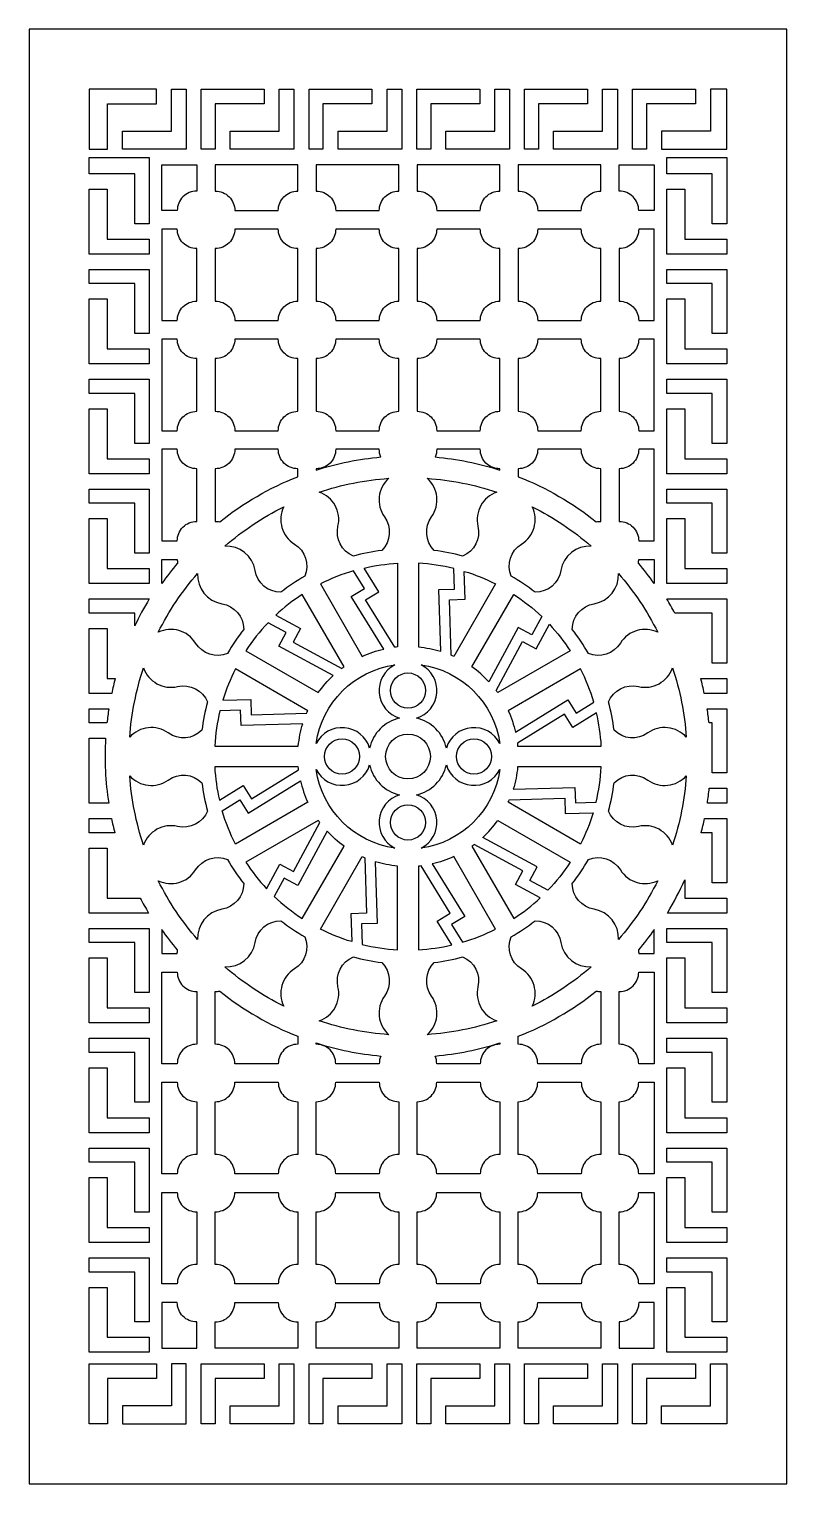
# Model space of a CAD drawing. Extents: x 71 to 290, y 61 to 482.
import ezdxf

# ---------------------------------------------------------------- set-up
doc = ezdxf.new("R2010")
doc.units = 0
doc.layers.add('DEFAULT', color=7, linetype='CONTINUOUS')

msp = doc.modelspace()

# ---------------------------------------------------------------- linework, layer by layer
at = {"layer": 'DEFAULT'}
for points in [[(71.29, 61.07), (290.41, 61.07), (290.41, 481.87), (71.29, 481.87)], [(88.67, 464.49), (88.67, 447.11), (93.92, 447.11), (93.92, 460.27), (108.09, 460.27), (108.09, 464.49)], [(116.7, 447.11), (98.28, 447.11), (98.28, 452.33), (112.44, 452.33), (112.44, 464.49), (116.7, 464.49)], [(121.05, 464.49), (139.26, 464.49), (139.26, 460.27), (125.09, 460.27), (125.09, 447.11), (121.05, 447.11)], [(147.87, 447.11), (129.45, 447.11), (129.45, 452.33), (143.62, 452.33), (143.62, 464.49), (147.87, 464.49)], [(170.43, 464.49), (170.43, 460.27), (156.27, 460.27), (156.27, 447.11), (152.23, 447.11), (152.23, 464.49)], [(179.04, 447.11), (160.62, 447.11), (160.62, 452.33), (174.79, 452.33), (174.79, 464.49), (179.04, 464.49)], [(183.4, 447.11), (183.4, 464.49), (201.6, 464.49), (201.6, 460.27), (187.44, 460.27), (187.44, 447.11)], [(210.22, 447.11), (191.79, 447.11), (191.79, 452.33), (205.96, 452.33), (205.96, 464.49), (210.22, 464.49)], [(232.78, 464.49), (232.78, 460.27), (218.61, 460.27), (218.61, 447.11), (214.57, 447.11), (214.57, 464.49)], [(237.13, 464.49), (241.39, 464.49), (241.39, 447.11), (222.97, 447.11), (222.97, 452.33), (237.13, 452.33)], [(245.74, 464.49), (263.95, 464.49), (263.95, 460.27), (249.78, 460.27), (249.78, 447.11), (245.74, 447.11)], [(254.14, 447.11), (273.04, 447.11), (273.04, 464.49), (268.3, 464.49), (268.3, 452.33), (254.14, 452.33)], [(88.67, 444.75), (106.05, 444.75), (106.05, 425.57), (101.82, 425.57), (101.82, 440), (88.67, 440)], [(273.04, 425.57), (268.81, 425.57), (268.81, 440), (255.66, 440), (255.66, 444.75), (273.04, 444.75)], [(88.67, 435.57), (93.88, 435.57), (93.88, 421.13), (106.05, 421.13), (106.05, 416.79), (88.67, 416.79)], [(255.66, 435.57), (260.87, 435.57), (260.87, 421.13), (273.04, 421.13), (273.04, 416.79), (255.66, 416.79)], [(88.67, 412.36), (106.05, 412.36), (106.05, 393.8), (101.82, 393.8), (101.82, 408.24), (88.67, 408.24)], [(255.66, 412.36), (273.04, 412.36), (273.04, 393.8), (268.81, 393.8), (268.81, 408.24), (255.66, 408.24)], [(88.67, 403.8), (93.88, 403.8), (93.88, 389.36), (106.05, 389.36), (106.05, 385.03), (88.67, 385.03)], [(255.66, 403.8), (260.87, 403.8), (260.87, 389.36), (273.04, 389.36), (273.04, 385.03), (255.66, 385.03)], [(88.67, 380.59), (106.05, 380.59), (106.05, 362.04), (101.82, 362.04), (101.82, 376.47), (88.67, 376.47)], [(255.66, 380.59), (273.04, 380.59), (273.04, 362.04), (268.81, 362.04), (268.81, 376.47), (255.66, 376.47)], [(88.67, 372.03), (93.88, 372.03), (93.88, 357.6), (106.05, 357.6), (106.05, 353.26), (88.67, 353.26)], [(255.66, 372.03), (260.87, 372.03), (260.87, 357.6), (273.04, 357.6), (273.04, 353.26), (255.66, 353.26)], [(88.67, 348.82), (106.05, 348.82), (106.05, 330.27), (101.82, 330.27), (101.82, 344.71), (88.67, 344.71)], [(255.66, 348.82), (273.04, 348.82), (273.04, 330.27), (268.81, 330.27), (268.81, 344.71), (255.66, 344.71)], [(88.67, 340.27), (93.88, 340.27), (93.88, 325.83), (106.05, 325.83), (106.05, 321.49), (88.67, 321.49)], [(255.66, 340.27), (260.87, 340.27), (260.87, 325.83), (273.04, 325.83), (273.04, 321.49), (255.66, 321.49)], [(88.67, 221.76), (106.05, 221.76), (106.05, 203.2), (101.82, 203.2), (101.82, 217.64), (88.67, 217.64)], [(255.66, 221.76), (273.04, 221.76), (273.04, 203.2), (268.81, 203.2), (268.81, 217.64), (255.66, 217.64)], [(88.67, 213.2), (93.88, 213.2), (93.88, 198.77), (106.05, 198.77), (106.05, 194.43), (88.67, 194.43)], [(255.66, 213.2), (260.87, 213.2), (260.87, 198.77), (273.04, 198.77), (273.04, 194.43), (255.66, 194.43)], [(88.67, 189.99), (106.05, 189.99), (106.05, 171.44), (101.82, 171.44), (101.82, 185.87), (88.67, 185.87)], [(255.66, 189.99), (273.04, 189.99), (273.04, 171.44), (268.81, 171.44), (268.81, 185.87), (255.66, 185.87)], [(88.67, 181.44), (93.88, 181.44), (93.88, 167), (106.05, 167), (106.05, 162.66), (88.67, 162.66)], [(255.66, 181.44), (260.87, 181.44), (260.87, 167), (273.04, 167), (273.04, 162.66), (255.66, 162.66)], [(88.67, 158.23), (106.05, 158.23), (106.05, 139.67), (101.82, 139.67), (101.82, 154.11), (88.67, 154.11)], [(255.66, 158.23), (273.04, 158.23), (273.04, 139.67), (268.81, 139.67), (268.81, 154.11), (255.66, 154.11)], [(88.67, 149.67), (93.88, 149.67), (93.88, 135.23), (106.05, 135.23), (106.05, 130.9), (88.67, 130.9)], [(255.66, 149.67), (260.87, 149.67), (260.87, 135.23), (273.04, 135.23), (273.04, 130.9), (255.66, 130.9)], [(88.67, 126.46), (106.05, 126.46), (106.05, 107.91), (101.82, 107.91), (101.82, 122.34), (88.67, 122.34)], [(255.66, 126.46), (273.04, 126.46), (273.04, 107.91), (268.81, 107.91), (268.81, 122.34), (255.66, 122.34)], [(88.67, 117.9), (93.88, 117.9), (93.88, 103.47), (106.05, 103.47), (106.05, 99.13), (88.67, 99.13)], [(255.66, 117.9), (260.87, 117.9), (260.87, 103.47), (273.04, 103.47), (273.04, 99.13), (255.66, 99.13)], [(93.92, 78.45), (88.67, 78.45), (88.67, 95.83), (108.09, 95.83), (108.09, 91.6), (93.92, 91.6)], [(112.44, 95.83), (112.44, 83.66), (98.28, 83.66), (98.28, 78.45), (116.7, 78.45), (116.7, 95.83)], [(139.26, 95.83), (139.26, 91.6), (125.09, 91.6), (125.09, 78.45), (121.05, 78.45), (121.05, 95.83)], [(147.87, 78.45), (129.45, 78.45), (129.45, 83.66), (143.62, 83.66), (143.62, 95.83), (147.87, 95.83)], [(170.43, 95.83), (170.43, 91.6), (156.27, 91.6), (156.27, 78.45), (152.23, 78.45), (152.23, 95.83)], [(179.04, 78.45), (160.62, 78.45), (160.62, 83.66), (174.79, 83.66), (174.79, 95.83), (179.04, 95.83)], [(183.4, 78.45), (183.4, 95.83), (201.6, 95.83), (201.6, 91.6), (187.44, 91.6), (187.44, 78.45)], [(210.22, 78.45), (191.79, 78.45), (191.79, 83.66), (205.96, 83.66), (205.96, 95.83), (210.22, 95.83)], [(232.78, 95.83), (232.78, 91.6), (218.61, 91.6), (218.61, 78.45), (214.57, 78.45), (214.57, 95.83)], [(237.13, 95.83), (241.39, 95.83), (241.39, 78.45), (222.97, 78.45), (222.97, 83.66), (237.13, 83.66)], [(245.74, 95.83), (263.95, 95.83), (263.95, 91.6), (249.78, 91.6), (249.78, 78.45), (245.74, 78.45)], [(254.14, 78.45), (254.14, 83.66), (268.3, 83.66), (268.3, 95.83), (273.04, 95.83), (273.04, 78.45)]]:
    msp.add_lwpolyline(points, close=True, dxfattribs=at)
for points in [[(119.76, 435.02, 0.414214), (114.13, 429.39), (109.67, 429.39), (109.67, 442.63), (119.76, 442.63)], [(143.34, 429.39, -0.414214), (148.97, 435.02), (148.97, 442.63), (125.12, 442.63), (125.12, 435.02, -0.414214), (130.76, 429.39)], [(172.54, 429.39, -0.414214), (178.17, 435.02), (178.17, 442.63), (154.33, 442.63), (154.33, 435.02, -0.414214), (159.96, 429.39)], [(183.53, 435.02, -0.414214), (189.16, 429.39), (201.74, 429.39, -0.414214), (207.38, 435.02), (207.38, 442.63), (183.53, 442.63)], [(212.74, 435.02, -0.414214), (218.37, 429.39), (230.95, 429.39, -0.414214), (236.58, 435.02), (236.58, 442.63), (212.74, 442.63)], [(247.57, 429.39, 0.414214), (241.94, 435.02), (241.94, 442.63), (252.03, 442.63), (252.03, 429.39)], [(114.13, 397.54, -0.414214), (119.76, 403.17), (119.76, 418.4, -0.414214), (114.13, 424.03), (109.67, 424.03), (109.67, 397.54)], [(148.97, 418.4, -0.414214), (143.34, 424.03), (130.76, 424.03, -0.414214), (125.12, 418.4), (125.12, 403.17, -0.414214), (130.76, 397.54), (143.34, 397.54, -0.414214), (148.97, 403.17)], [(178.17, 418.4, -0.414214), (172.54, 424.03), (159.96, 424.03, -0.414214), (154.33, 418.4), (154.33, 403.17, -0.414214), (159.96, 397.54), (172.54, 397.54, -0.414214), (178.17, 403.17)], [(189.16, 424.03, -0.414214), (183.53, 418.4), (183.53, 403.17, -0.414214), (189.16, 397.54), (201.74, 397.54, -0.414214), (207.38, 403.17), (207.38, 418.4, -0.414214), (201.74, 424.03)], [(218.37, 424.03, -0.414214), (212.74, 418.4), (212.74, 403.17, -0.414214), (218.37, 397.54), (230.95, 397.54, -0.414214), (236.58, 403.17), (236.58, 418.4, -0.414214), (230.95, 424.03)], [(247.57, 424.03, -0.414214), (241.94, 418.4), (241.94, 403.17, -0.414214), (247.57, 397.54), (252.03, 397.54), (252.03, 424.03)], [(114.13, 365.69, -0.414214), (119.76, 371.32), (119.76, 386.55, -0.414214), (114.13, 392.18), (109.67, 392.18), (109.67, 365.69)], [(148.97, 386.55, -0.414214), (143.34, 392.18), (130.76, 392.18, -0.414214), (125.12, 386.55), (125.12, 371.32, -0.414214), (130.76, 365.69), (143.34, 365.69, -0.414214), (148.97, 371.32)], [(178.17, 386.55, -0.414214), (172.54, 392.18), (159.96, 392.18, -0.414214), (154.33, 386.55), (154.33, 371.32, -0.414214), (159.96, 365.69), (172.54, 365.69, -0.414214), (178.17, 371.32)], [(189.16, 392.18, -0.414214), (183.53, 386.55), (183.53, 371.32, -0.414214), (189.16, 365.69), (201.74, 365.69, -0.414214), (207.38, 371.32), (207.38, 386.55, -0.414214), (201.74, 392.18)], [(218.37, 392.18, -0.414214), (212.74, 386.55), (212.74, 371.32, -0.414214), (218.37, 365.69), (230.95, 365.69, -0.414214), (236.58, 371.32), (236.58, 386.55, -0.414214), (230.95, 392.18)], [(247.57, 392.18, -0.414214), (241.94, 386.55), (241.94, 371.32, -0.414214), (247.57, 365.69), (252.03, 365.69), (252.03, 392.18)], [(119.76, 354.7, -0.414214), (114.13, 360.33), (109.67, 360.33), (109.67, 333.84), (114.13, 333.84, -0.414214), (119.76, 339.48)], [(148.97, 354.7, -0.414214), (143.34, 360.33), (130.76, 360.33, -0.414214), (125.12, 354.7), (125.12, 339.48, -0.057625), (126.41, 339.33, -0.07537), (148.97, 352.41)], [(172.54, 360.33), (159.96, 360.33, -0.414214), (154.33, 354.7), (154.33, 354.32, -0.054904), (173, 358.11, -0.101691)], [(189.16, 360.33, -0.101691), (188.71, 358.11, -0.054904), (207.38, 354.32), (207.38, 354.7, -0.414214), (201.74, 360.33)], [(218.37, 360.33, -0.414214), (212.74, 354.7), (212.74, 352.41, -0.07537), (235.29, 339.33, -0.057625), (236.58, 339.48), (236.58, 354.7, -0.414214), (230.95, 360.33)], [(247.57, 360.33, -0.414214), (241.94, 354.7), (241.94, 339.48, -0.414214), (247.57, 333.84), (252.03, 333.84), (252.03, 360.33)], [(175.29, 351.93, 0.384587), (174.05, 340.78, -0.367196), (173.27, 331.07, 0.034922), (165.05, 329.43, -0.367196), (160.61, 338.11, 0.384587), (155.19, 347.94, -0.063781)], [(206.51, 347.94, 0.384587), (201.09, 338.11, -0.367196), (196.65, 329.43, 0.034922), (188.43, 331.07, -0.367196), (187.65, 340.78, 0.384587), (186.41, 351.93, -0.063781)], [(144.92, 343.68, 0.384587), (148.05, 332.9, -0.367196), (151.04, 323.63, 0.034922), (144.07, 318.97, -0.367196), (136.65, 325.29, 0.384587), (127.88, 332.3, -0.063781)], [(233.82, 332.3, 0.384587), (225.05, 325.29, -0.367196), (217.63, 318.97, 0.034922), (210.66, 323.63, -0.367196), (213.66, 332.9, 0.384587), (216.78, 343.68, -0.063781)], [(114.13, 328.48, 0.047483), (114.23, 327.42, 0.021524), (109.67, 321.49), (109.67, 328.48)], [(247.47, 327.42, 0.047483), (247.57, 328.48), (252.03, 328.48), (252.03, 321.49, 0.021524)], [(120.03, 324.44, 0.384587), (127.03, 315.67, -0.367196), (133.35, 308.25, 0.034922), (128.69, 301.28, -0.367196), (119.42, 304.28, 0.384587), (108.64, 307.4, -0.063781)], [(155.52, 321.38), (167.61, 300.44, -0.051705), (173.84, 302.54), (164.46, 317.73), (168.27, 320.09), (165.13, 325.19, 0.046233)], [(168.18, 325.99, -0.043621), (177.83, 327.36), (177.83, 303.18, 0.006199), (177.05, 303.1), (168.61, 316.75), (172.43, 319.11)], [(183.87, 327.36), (183.87, 303.18, -0.051705), (190.31, 301.89), (189.78, 319.73), (194.27, 319.87), (194.09, 325.85, 0.046233)], [(193.37, 300.76), (192.89, 316.8), (197.38, 316.94), (197.14, 325.02, -0.043621), (206.18, 321.38), (194.09, 300.44, 0.006199)], [(253.06, 307.4, 0.384587), (242.28, 304.28, -0.367196), (233.01, 301.28, 0.034922), (228.35, 308.25, -0.367196), (234.67, 315.67, 0.384587), (241.68, 324.44, -0.063781)], [(101.82, 309.26), (101.82, 312.94), (88.67, 312.94), (88.67, 317.06), (106.05, 317.06, 0.025317)], [(162.38, 297.42), (150.29, 318.36, 0.043621), (142.62, 312.35), (149.74, 308.52), (147.61, 304.56), (161.74, 296.96, -0.006199)], [(199.32, 297.42), (211.41, 318.36, -0.046233), (219.51, 311.95), (216.67, 306.67), (212.72, 308.8), (204.26, 293.08, 0.051705)], [(255.66, 317.06), (273.04, 317.06), (273.04, 298.5), (268.81, 298.5), (268.81, 312.94), (258.02, 312.94, 0.013544)], [(95.17, 289.73), (88.67, 289.73), (88.67, 308.5), (93.88, 308.5), (93.88, 294.07), (96.21, 294.07, 0.012729)], [(133.96, 302.03), (154.9, 289.94, -0.051705), (159.24, 294.87), (143.52, 303.34), (145.65, 307.29), (140.37, 310.13, 0.046233)], [(227.74, 302.03), (206.81, 289.94, 0.006199), (206.34, 290.58), (213.95, 304.71), (217.9, 302.58), (221.73, 309.7, -0.043621)], [(104.39, 297.13, 0.384587), (114.22, 291.71, -0.367196), (122.89, 287.27, 0.034922), (121.26, 279.05, -0.367196), (111.54, 278.27, 0.384587), (100.39, 277.03, -0.063781)], [(151.88, 284.71), (130.94, 296.8, 0.043621), (127.3, 287.76), (135.39, 288), (135.52, 283.51), (151.56, 283.99, -0.006199)], [(177.08, 298.01, 0.675287), (178.4, 282.56, 0.292002), (169.76, 273.92, 0.675287), (154.32, 275.24, -0.333704)], [(183.3, 282.56, 0.675287), (184.62, 298.01, -0.333704), (207.39, 275.24, 0.675287), (191.94, 273.92, 0.292002)], [(230.76, 296.8), (209.83, 284.71, -0.051705), (211.93, 278.48), (227.11, 287.87), (229.47, 284.05), (234.57, 287.2, 0.046233)], [(261.32, 277.03, 0.384587), (250.16, 278.27, -0.367196), (240.45, 279.05, 0.034922), (238.81, 287.27, -0.367196), (247.49, 291.71, 0.384587), (257.32, 297.13, -0.063781)], [(265.49, 294.07), (273.04, 294.07), (273.04, 289.73), (266.53, 289.73, 0.012729)], [(93.79, 281.17), (88.67, 281.17), (88.67, 285.29), (94.35, 285.29, 0.011859)], [(124.96, 274.49), (149.14, 274.49, -0.051705), (150.43, 280.93), (132.59, 280.4), (132.46, 284.89), (126.47, 284.71, 0.046233)], [(212.56, 274.49), (236.74, 274.49, 0.043621), (235.37, 284.14), (228.49, 279.89), (226.13, 283.71), (212.48, 275.28, -0.006199)], [(267.36, 285.29), (273.04, 285.29), (273.04, 266.74), (268.81, 266.74), (268.81, 281.17), (267.91, 281.17, 0.011859)], [(94.3, 257.96), (88.67, 257.96), (88.67, 276.74), (93.41, 276.74, 0.053791)], [(100.39, 265.91, 0.384587), (111.54, 264.67, -0.367196), (121.26, 263.89, 0.034922), (122.89, 255.67, -0.367196), (114.22, 251.23, 0.384587), (104.39, 245.81, -0.063781)], [(149.22, 267.66, -0.006199), (149.14, 268.45), (124.96, 268.45, 0.043621), (126.33, 258.8), (133.21, 263.05), (135.57, 259.23)], [(154.32, 267.7, 0.675287), (169.76, 269.02, 0.292002), (178.4, 260.38, 0.675287), (177.08, 244.93, -0.333704)], [(191.94, 269.02, 0.675287), (207.39, 267.7, -0.333704), (184.62, 244.93, 0.675287), (183.3, 260.38, 0.292002)], [(236.74, 268.45), (212.56, 268.45, -0.051705), (211.27, 262.01), (229.11, 262.54), (229.25, 258.05), (235.24, 258.23, 0.046233)], [(257.32, 245.81, 0.384587), (247.49, 251.23, -0.367196), (238.81, 255.67, 0.034922), (240.45, 263.89, -0.367196), (250.16, 264.67, 0.384587), (261.32, 265.91, -0.063781)], [(151.88, 258.23), (130.94, 246.14, -0.046233), (127.14, 255.74), (132.23, 258.89), (134.59, 255.07), (149.78, 264.46, 0.051705)], [(267.97, 262.3), (273.04, 262.3), (273.04, 257.96), (267.41, 257.96, 0.012483)], [(230.76, 246.14), (209.83, 258.23, 0.006199), (210.15, 258.95), (226.19, 259.43), (226.32, 254.94), (234.4, 255.18, -0.043621)], [(96.07, 249.41), (88.67, 249.41), (88.67, 253.52), (95.11, 253.52, 0.01207)], [(154.9, 253), (133.96, 240.91, 0.043621), (139.97, 233.24), (143.81, 240.36), (147.76, 238.23), (155.36, 252.36, -0.006199)], [(206.81, 253), (227.74, 240.91, -0.046233), (221.33, 232.81), (216.06, 235.65), (218.18, 239.6), (202.46, 248.07, 0.051705)], [(266.6, 253.52), (273.04, 253.52), (273.04, 234.97), (268.81, 234.97), (268.81, 249.41), (265.63, 249.41, 0.01207)], [(150.29, 224.58), (162.38, 245.52, -0.051705), (157.45, 249.86), (148.98, 234.14), (145.03, 236.27), (142.2, 230.99, 0.046233)], [(105.86, 226.2), (88.67, 226.2), (88.67, 244.97), (93.88, 244.97), (93.88, 230.53), (103.4, 230.53, 0.014221)], [(199.96, 245.98, -0.006199), (199.32, 245.52), (211.41, 224.58, 0.043621), (219.08, 230.59), (211.96, 234.43), (214.09, 238.38)], [(108.64, 235.54, 0.384587), (119.42, 238.66, -0.367196), (128.69, 241.66, 0.034922), (133.35, 234.69, -0.367196), (127.03, 227.27, 0.384587), (120.03, 218.5, -0.063781)], [(155.52, 221.56), (167.61, 242.5, 0.006199), (168.33, 242.18), (168.81, 226.14), (164.33, 226), (164.57, 217.92, -0.043621)], [(177.83, 215.58), (177.83, 239.76, -0.051705), (171.39, 241.05), (171.92, 223.21), (167.44, 223.07), (167.61, 217.09, 0.046233)], [(206.18, 221.56), (194.09, 242.5, -0.051705), (187.87, 240.4), (197.25, 225.21), (193.43, 222.85), (196.58, 217.75, 0.046233)], [(241.68, 218.5, 0.384587), (234.67, 227.27, -0.367196), (228.35, 234.69, 0.034922), (233.01, 241.66, -0.367196), (242.28, 238.66, 0.384587), (253.06, 235.54, -0.063781)], [(183.87, 239.76), (183.87, 215.58, 0.043621), (193.52, 216.95), (189.27, 223.83), (193.09, 226.19), (184.66, 239.84, -0.006199)], [(260.87, 235.82), (260.87, 230.53), (273.04, 230.53), (273.04, 226.2), (255.85, 226.2, 0.03101)], [(127.88, 210.64, 0.384587), (136.65, 217.65, -0.367196), (144.07, 223.97, 0.034922), (151.04, 219.31, -0.367196), (148.05, 210.04, 0.384587), (144.92, 199.26, -0.063781)], [(216.78, 199.26, 0.384587), (213.66, 210.04, -0.367196), (210.66, 219.31, 0.034922), (217.63, 223.97, -0.367196), (225.05, 217.65, 0.384587), (233.82, 210.64, -0.063781)], [(114.13, 214.46, -0.047483), (114.23, 215.52, -0.021524), (109.67, 221.45), (109.67, 214.46)], [(247.47, 215.52, -0.047483), (247.57, 214.46), (252.03, 214.46), (252.03, 221.45, -0.021524)], [(155.19, 195, 0.384587), (160.61, 204.83, -0.367196), (165.05, 213.51, 0.034922), (173.27, 211.87, -0.367196), (174.05, 202.16, 0.384587), (175.29, 191.01, -0.063781)], [(186.41, 191.01, 0.384587), (187.65, 202.16, -0.367196), (188.43, 211.87, 0.034922), (196.65, 213.51, -0.367196), (201.09, 204.83, 0.384587), (206.51, 195, -0.063781)], [(119.76, 188.24, 0.414214), (114.13, 182.61), (109.67, 182.61), (109.67, 209.1), (114.13, 209.1, 0.414214), (119.76, 203.47)], [(247.57, 182.61, 0.414214), (241.94, 188.24), (241.94, 203.47, 0.414214), (247.57, 209.1), (252.03, 209.1), (252.03, 182.61)], [(148.97, 188.24, 0.414214), (143.34, 182.61), (130.76, 182.61, 0.414214), (125.12, 188.24), (125.12, 203.47, 0.057625), (126.41, 203.61, 0.07537), (148.97, 190.53)], [(218.37, 182.61, 0.414214), (212.74, 188.24), (212.74, 190.53, 0.07537), (235.29, 203.61, 0.057625), (236.58, 203.47), (236.58, 188.24, 0.414214), (230.95, 182.61)], [(172.54, 182.61), (159.96, 182.61, 0.414214), (154.33, 188.24), (154.33, 188.62, 0.054904), (173, 184.83, 0.101691)], [(189.16, 182.61, 0.101691), (188.71, 184.83, 0.054904), (207.38, 188.62), (207.38, 188.24, 0.414214), (201.74, 182.61)], [(114.13, 177.25, 0.414214), (119.76, 171.62), (119.76, 156.39, 0.414214), (114.13, 150.76), (109.67, 150.76), (109.67, 177.25)], [(148.97, 156.39, 0.414214), (143.34, 150.76), (130.76, 150.76, 0.414214), (125.12, 156.39), (125.12, 171.62, 0.414214), (130.76, 177.25), (143.34, 177.25, 0.414214), (148.97, 171.62)], [(178.17, 156.39, 0.414214), (172.54, 150.76), (159.96, 150.76, 0.414214), (154.33, 156.39), (154.33, 171.62, 0.414214), (159.96, 177.25), (172.54, 177.25, 0.414214), (178.17, 171.62)], [(189.16, 150.76, 0.414214), (183.53, 156.39), (183.53, 171.62, 0.414214), (189.16, 177.25), (201.74, 177.25, 0.414214), (207.38, 171.62), (207.38, 156.39, 0.414214), (201.74, 150.76)], [(218.37, 150.76, 0.414214), (212.74, 156.39), (212.74, 171.62, 0.414214), (218.37, 177.25), (230.95, 177.25, 0.414214), (236.58, 171.62), (236.58, 156.39, 0.414214), (230.95, 150.76)], [(247.57, 150.76, 0.414214), (241.94, 156.39), (241.94, 171.62, 0.414214), (247.57, 177.25), (252.03, 177.25), (252.03, 150.76)], [(114.13, 145.4, 0.414214), (119.76, 139.77), (119.76, 124.54, 0.414214), (114.13, 118.91), (109.67, 118.91), (109.67, 145.4)], [(148.97, 124.54, 0.414214), (143.34, 118.91), (130.76, 118.91, 0.414214), (125.12, 124.54), (125.12, 139.77, 0.414214), (130.76, 145.4), (143.34, 145.4, 0.414214), (148.97, 139.77)], [(178.17, 124.54, 0.414214), (172.54, 118.91), (159.96, 118.91, 0.414214), (154.33, 124.54), (154.33, 139.77, 0.414214), (159.96, 145.4), (172.54, 145.4, 0.414214), (178.17, 139.77)], [(189.16, 118.91, 0.414214), (183.53, 124.54), (183.53, 139.77, 0.414214), (189.16, 145.4), (201.74, 145.4, 0.414214), (207.38, 139.77), (207.38, 124.54, 0.414214), (201.74, 118.91)], [(218.37, 118.91, 0.414214), (212.74, 124.54), (212.74, 139.77, 0.414214), (218.37, 145.4), (230.95, 145.4, 0.414214), (236.58, 139.77), (236.58, 124.54, 0.414214), (230.95, 118.91)], [(247.57, 118.91, 0.414214), (241.94, 124.54), (241.94, 139.77, 0.414214), (247.57, 145.4), (252.03, 145.4), (252.03, 118.91)], [(119.76, 107.92, -0.414214), (114.13, 113.55), (109.67, 113.55), (109.67, 100.31), (119.76, 100.31)], [(143.34, 113.55, 0.414214), (148.97, 107.92), (148.97, 100.31), (125.12, 100.31), (125.12, 107.92, 0.414214), (130.76, 113.55)], [(172.54, 113.55, 0.414214), (178.17, 107.92), (178.17, 100.31), (154.33, 100.31), (154.33, 107.92, 0.414214), (159.96, 113.55)], [(183.53, 107.92, 0.414214), (189.16, 113.55), (201.74, 113.55, 0.414214), (207.38, 107.92), (207.38, 100.31), (183.53, 100.31)], [(212.74, 107.92, 0.414214), (218.37, 113.55), (230.95, 113.55, 0.414214), (236.58, 107.92), (236.58, 100.31), (212.74, 100.31)], [(247.57, 113.55, -0.414214), (241.94, 107.92), (241.94, 100.31), (252.03, 100.31), (252.03, 113.55)]]:
    msp.add_lwpolyline(points, format="xyb", close=True, dxfattribs=at)
for centre, radius in [((180.85, 290.55), 5.08), ((180.85, 271.47), 6.48), ((161.77, 271.47), 5.08), ((199.93, 271.47), 5.08), ((180.85, 252.39), 5.08)]:
    msp.add_circle(centre, radius, dxfattribs=at)

doc.saveas('drawing.dxf')
